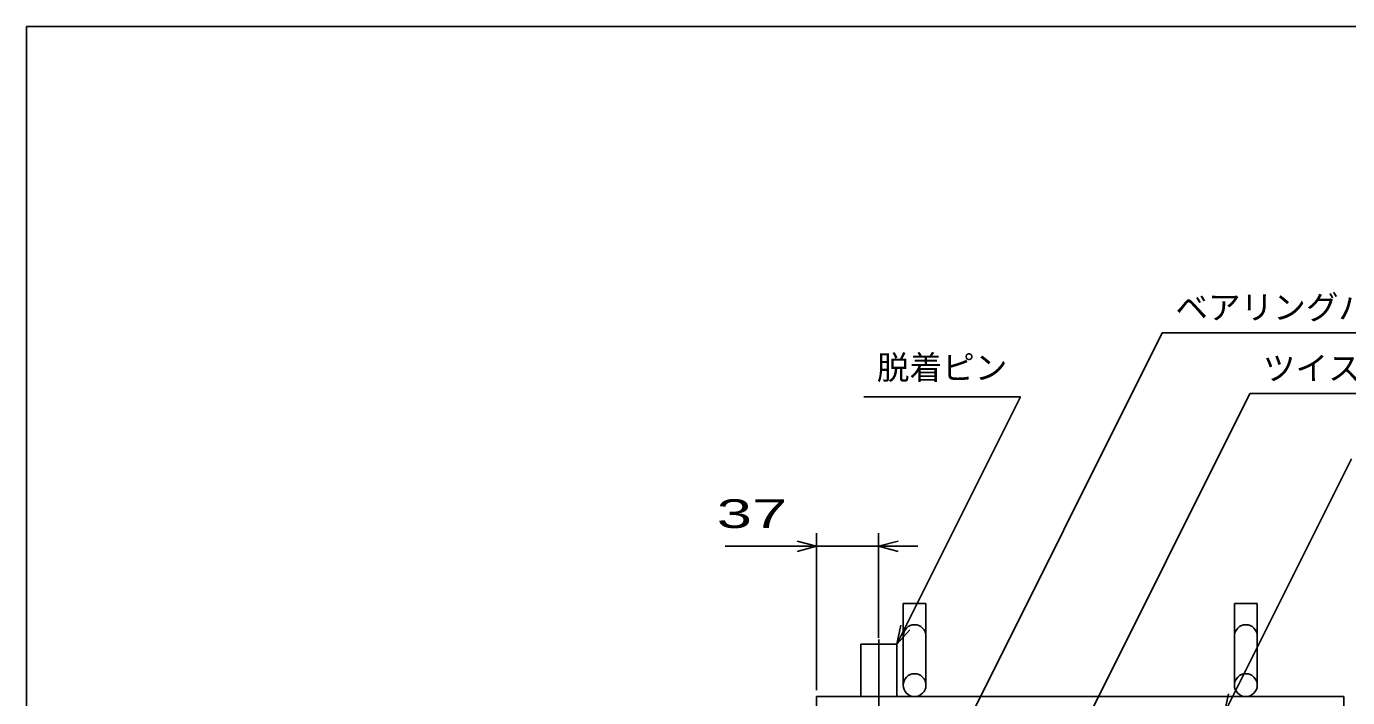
# Model space of a CAD drawing. Units: millimetres, scale not verified. Extents: x -1456 to 1385, y -1026 to 843.
# Drawn here: x -1383 to -574, y 432 to 843 of the extents above; entities that cross this region are included whole.
import ezdxf
from ezdxf.enums import TextEntityAlignment as Align

# ---------------------------------------------------------------- set-up
doc = ezdxf.new("R2010")
doc.units = ezdxf.units.MM
doc.header["$LTSCALE"] = 8
doc.linetypes.add('LONG_DASHED_DOTTED', pattern=[15.25, 12, -1.5, 0.25, -1.5])
for name, color, linetype, lineweight in [('0_2', 150, 'Continuous', 25), ('19', 6, 'Continuous', 25), ('22', 4, 'Continuous', 25)]:
    doc.layers.add(name, color=color, linetype=linetype, lineweight=lineweight)
doc.styles.add('ベクトル', font='')
doc.styles.get('ベクトル').set_extended_font_data('ベクトル')

msp = doc.modelspace()

# ---------------------------------------------------------------- linework, layer by layer
at = {"layer": '0_2'}
for p, q in [((-1383.2, -917.2), (-1383.2, 842.8)), ((-1383.2, 842.8), (1384.8, 842.8))]:
    msp.add_line(p, q, dxfattribs=at)
at = {"layer": '19'}
for p, q in [((-846, 439.5), (-846, 489.5)), ((-846, 489.5), (-832, 489.5)), ((-832, 439.5), (-832, 489.5)), ((-643, 439.5), (-643, 489.5)), ((-643, 489.5), (-629, 489.5)), ((-629, 439.5), (-629, 489.5)), ((-871.85, 432.5), (-871.85, 464.5)), ((-871.85, 464.5), (-849.85, 464.5)), ((-849.85, 464.5), (-849.85, 432.5)), ((-899, 432.5), (-576, 432.5)), ((-899, -187.5), (-899, 432.5)), ((-576, -187.5), (-576, 432.5))]:
    msp.add_line(p, q, dxfattribs=at)
at = {"layer": '19', "linetype": 'LONG_DASHED_DOTTED'}
msp.add_line((-860.85, 467.5), (-860.85, 399.5), dxfattribs=at)
at = {"layer": '19'}
for centre in [(-839, 439.5), (-636, 439.5)]:
    msp.add_circle(centre, 7, dxfattribs=at)
for centre in [(-839, 469.5), (-636, 469.5)]:
    msp.add_arc(centre, 7, 0, 180, dxfattribs=at)
at = {"layer": '22'}
for p, q in [((-839.7, 350.25), (-687.2, 655.25)), ((-687.2, 655.25), (-319.2, 655.25)), ((-870.1, 616), (-774.1, 616)), ((-849.85, 464.5), (-774.1, 616)), ((-754.95, 375.25), (-633.575, 618)), ((-633.575, 618), (-397.575, 618)), ((-649.05, 422.5), (-571.3, 578)), ((-899, 524.5), (-911, 527.7)), ((-899, 436.5), (-899, 532.5)), ((-861, 468.504), (-861, 532.5)), ((-861, 524.5), (-849, 527.7)), ((-955, 524.5), (-899, 524.5)), ((-911, 521.3), (-899, 524.5)), ((-899, 524.5), (-861, 524.5)), ((-849, 521.3), (-861, 524.5)), ((-861, 524.5), (-837, 524.5)), ((-849.85, 464.5), (-847.45, 476.18)), ((-849.85, 464.5), (-841.85, 473.3)), ((-649.05, 422.5), (-646.65, 434.18))]:
    msp.add_line(p, q, dxfattribs=at)

# ---------------------------------------------------------------- texts
at = {"layer": '22', "color": 2, "style": 'ベクトル'}
for s, p in [('ベアリングバー：', (-679.2, 670.85)), ('脱着ピン', (-862.1, 634)), ('ツイストバー：', (-625.575, 633.6))]:
    msp.add_text(s, height=14.66, dxfattribs=at).set_placement(p, align=Align.MIDDLE_LEFT)
at = {"layer": '22', "color": 2, "style": 'ベクトル', "width": 1.65}
msp.add_text(' 37 ', height=17.6, dxfattribs=at).set_placement((-971, 544.5), align=Align.MIDDLE_LEFT)

doc.saveas('drawing.dxf')
